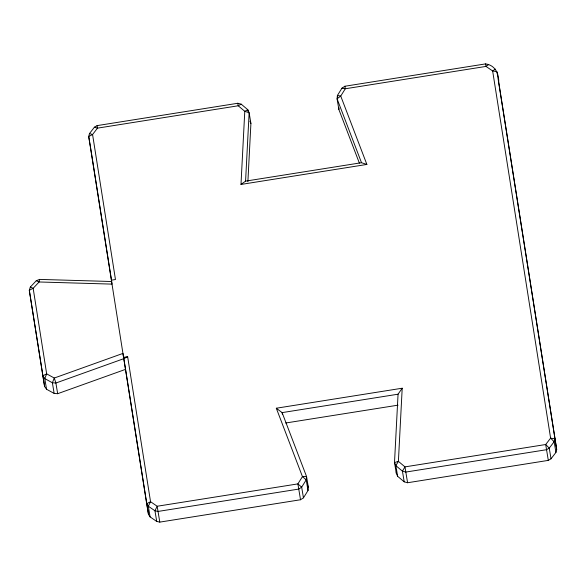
<?xml version="1.0" encoding="UTF-8"?>
<svg xmlns="http://www.w3.org/2000/svg" width="586" height="586" viewBox="0 0 586 586"><rect width="100%" height="100%" fill="white"/><g stroke="black" fill="none" stroke-linecap="round" stroke-linejoin="round"><path stroke-width="0.88" d="M344.898 86.245L345.279 88.772L340.737 96.06L366.88 164.439L240.985 184.444L244.78 111.303L238.216 105.78L237.828 103.261L97.1 125.616L94.39 127.206L89.482 133.579L88.713 136.494L123.565 357.343L127.645 356.691L150.543 501.704L148.309 506.231L150.097 516.903L156.726 521.437L159.795 522.111L300.523 499.755L303.453 497.836L308.002 490.548L308.339 487.215L306.559 476.543L282.115 412.617L276.306 408.222L402.201 388.218L398.399 461.358L395.858 465.636L397.638 476.308L404.208 481.831L407.585 482.739L548.313 460.384L551.023 458.794L555.938 452.421L556.7 449.506L498.737 82.311C498.986 73.418 495.126 65.258 485.618 63.889L344.898 86.245L341.96 88.164L337.411 95.452L337.075 98.785L338.862 109.457L359.386 163.15M240.985 184.444L245.578 181.125L249.131 112.761L247.775 109.692L241.212 104.169L237.828 103.261M247.885 181.77L250.911 123.434L249.131 112.761L244.78 111.303L247.775 109.692L248.076 111.472M402.201 388.218L398.055 394.202L394.503 462.566L396.29 473.239L397.638 476.308M396.29 473.239L396.429 470.507M338.862 109.457L339.03 107.787M44.595 386.511L29.3 290.29L30.326 287.067L36.273 280.738L39.108 281.976L112.007 284.115L111.611 281.514L39.533 279.405L39.108 281.976L33.16 288.305L29.3 290.29L44.595 386.511L46.558 389.258L54.161 393.433L57.677 393.697L125.572 369.348L122.943 353.409L54.271 378.036L52.374 382.761L54.161 393.433M488.687 64.563L486.006 66.416L345.279 88.772L341.96 88.164M495.324 69.097L492.643 70.95L550.606 438.145L554.151 441.749L555.938 452.421M241.212 104.169L238.216 105.78L97.488 128.144L94.39 127.206M57.677 393.697L55.89 383.024L54.271 378.036L46.668 373.861L42.807 375.838L44.77 378.585L52.374 382.761L55.89 383.024L123.793 358.676L127.645 356.691M36.273 280.738L39.533 279.405M245.578 181.125L361.511 162.71L366.88 164.439M111.384 280.174L115.464 279.529L92.573 134.516L97.488 128.144L97.1 125.616M398.055 394.202L282.115 412.617L282.415 414.397M285.697 423.004L398.041 405.16M89.482 133.579L92.573 134.516L88.713 136.494L90.5 147.167M30.326 287.067L33.16 288.305L46.668 373.861L44.77 378.585L46.558 389.258M123.793 358.676L146.683 503.689L148.47 514.362L150.097 516.903M249.9 121.134L250.911 123.434M361.511 162.71L337.075 98.785L340.737 96.06L337.411 95.452L337.712 97.232M307.687 485.508L308.339 487.215M276.306 408.222L302.449 476.601L306.214 479.875L308.002 490.548M556.7 449.506L496.95 71.639L492.643 70.95L486.006 66.416L485.618 63.889M551.023 458.794L549.236 448.122L545.698 444.518L404.97 466.881L398.399 461.358L394.503 462.566L395.858 465.636L402.421 471.159L405.805 472.067L546.526 449.711L549.236 448.122L554.151 441.749L554.913 438.833L550.606 438.145L545.698 444.518L548.313 460.384M407.585 482.739L404.97 466.881L402.421 471.159L404.208 481.831M303.453 497.836L301.673 487.164L297.9 483.89L157.173 506.245L150.543 501.704L146.683 503.689L148.309 506.231L154.946 510.765L158.008 511.439L298.735 489.083L301.673 487.164L306.214 479.875L306.559 476.543L302.449 476.601L297.9 483.89L300.523 499.755M159.795 522.111L157.173 506.245L154.946 510.765L156.726 521.437M90.647 148.068L111.692 281.375M123.617 356.845L123.902 358.647M125.572 369.348L148.47 514.362"/></g></svg>
